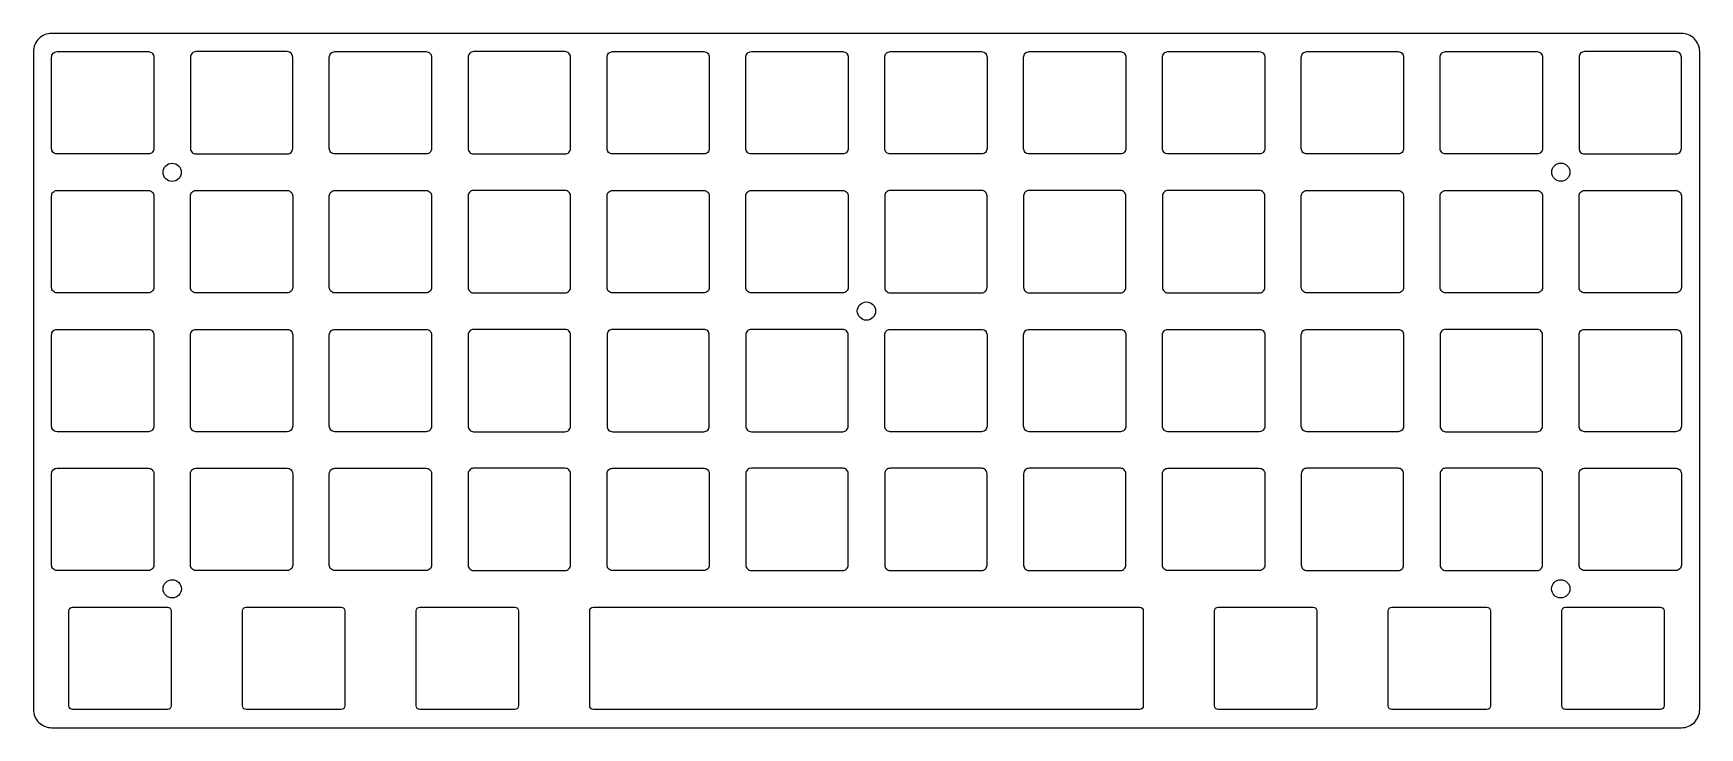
# Model space of a CAD drawing. Header units: millimetres. Extents: x -64 to 164, y 25 to 120.
import ezdxf

# ---------------------------------------------------------------- set-up
doc = ezdxf.new("R2010")
doc.units = ezdxf.units.MM
doc.layers.get('0').update_dxf_attribs({"linetype": 'CONTINUOUS'})

msp = doc.modelspace()

# ---------------------------------------------------------------- linework, layer by layer
for points in [[(161.65, 119.89), (-61.35, 119.89, 0.414214), (-63.85, 117.39), (-63.85, 27.39, 0.414214), (-61.35, 24.89), (161.65, 24.89, 0.414214), (164.15, 27.39), (164.15, 117.39, 0.414214)], [(-48.11, 117.39, -0.414214), (-47.36, 116.64), (-47.36, 104.14, -0.414214), (-48.11, 103.39), (-60.61, 103.39, -0.414214), (-61.36, 104.14), (-61.36, 116.64, -0.414214), (-60.61, 117.39)], [(-28.36, 104.14), (-28.36, 116.64, 0.414214), (-29.11, 117.39), (-41.61, 117.39, 0.414214), (-42.36, 116.64), (-42.36, 104.14, 0.414214), (-41.61, 103.39), (-29.11, 103.39, 0.414214)], [(-23.36, 116.64, -0.414214), (-22.61, 117.39), (-10.11, 117.39, -0.414214), (-9.36, 116.64), (-9.36, 104.14, -0.414214), (-10.11, 103.39), (-22.61, 103.39, -0.414214), (-23.36, 104.14)], [(8.89, 117.39), (-3.61, 117.39, 0.414214), (-4.36, 116.64), (-4.36, 104.14, 0.414214), (-3.61, 103.39), (8.89, 103.39, 0.414214), (9.64, 104.14), (9.64, 116.64, 0.414214)], [(28.64, 104.14, -0.414214), (27.89, 103.39), (15.39, 103.39, -0.414214), (14.64, 104.14), (14.64, 116.64, -0.414214), (15.39, 117.39), (27.89, 117.39, -0.414214), (28.64, 116.64)], [(46.89, 103.39), (34.39, 103.39, -0.414214), (33.64, 104.14), (33.64, 116.64, -0.414214), (34.39, 117.39), (46.89, 117.39, -0.414214), (47.64, 116.64), (47.64, 104.14, -0.414214)], [(66.64, 104.14, -0.414214), (65.89, 103.39), (53.39, 103.39, -0.414214), (52.64, 104.14), (52.64, 116.64, -0.414214), (53.39, 117.39), (65.89, 117.39, -0.414214), (66.64, 116.64)], [(71.64, 116.64, -0.414214), (72.39, 117.39), (84.89, 117.39, -0.414214), (85.64, 116.64), (85.64, 104.14, -0.414214), (84.89, 103.39), (72.39, 103.39, -0.414214), (71.64, 104.14)], [(103.89, 117.39, -0.414214), (104.64, 116.64), (104.64, 104.14, -0.414214), (103.89, 103.39), (91.39, 103.39, -0.414214), (90.64, 104.14), (90.64, 116.64, -0.414214), (91.39, 117.39)], [(109.64, 104.14), (109.64, 116.64, -0.414214), (110.39, 117.39), (122.89, 117.39, -0.414214), (123.64, 116.64), (123.64, 104.14, -0.414214), (122.89, 103.39), (110.39, 103.39, -0.414214)], [(128.64, 104.14), (128.64, 116.64, -0.414214), (129.39, 117.39), (141.89, 117.39, -0.414214), (142.64, 116.64), (142.64, 104.14, -0.414214), (141.89, 103.39), (129.39, 103.39, -0.414214)], [(161.64, 104.14), (161.64, 116.64, 0.414214), (160.89, 117.39), (148.39, 117.39, 0.414214), (147.64, 116.64), (147.64, 104.14, 0.414214), (148.39, 103.39), (160.89, 103.39, 0.414214)], [(-61.36, 97.64, -0.414214), (-60.61, 98.39), (-48.11, 98.39, -0.414214), (-47.36, 97.64), (-47.36, 85.14, -0.414214), (-48.11, 84.39), (-60.61, 84.39, -0.414214), (-61.36, 85.14)], [(-42.36, 85.14), (-42.36, 97.64, -0.414214), (-41.61, 98.39), (-29.11, 98.39, -0.414214), (-28.36, 97.64), (-28.36, 85.14, -0.414214), (-29.11, 84.39), (-41.61, 84.39, -0.414214)], [(-10.11, 84.39), (-22.61, 84.39, -0.414214), (-23.36, 85.14), (-23.36, 97.64, -0.414214), (-22.61, 98.39), (-10.11, 98.39, -0.414214), (-9.36, 97.64), (-9.36, 85.14, -0.414214)], [(8.89, 98.39), (-3.61, 98.39, 0.414214), (-4.36, 97.64), (-4.36, 85.14, 0.414214), (-3.61, 84.39), (8.89, 84.39, 0.414214), (9.64, 85.14), (9.64, 97.64, 0.414214)], [(28.64, 85.14, -0.414214), (27.89, 84.39), (15.39, 84.39, -0.414214), (14.64, 85.14), (14.64, 97.64, -0.414214), (15.39, 98.39), (27.89, 98.39, -0.414214), (28.64, 97.64)], [(47.64, 85.14, -0.414214), (46.89, 84.39), (34.39, 84.39, -0.414214), (33.64, 85.14), (33.64, 97.64, -0.414214), (34.39, 98.39), (46.89, 98.39, -0.414214), (47.64, 97.64)], [(66.64, 85.14), (66.64, 97.64, 0.414214), (65.89, 98.39), (53.39, 98.39, 0.414214), (52.64, 97.64), (52.64, 85.14, 0.414214), (53.39, 84.39), (65.89, 84.39, 0.414214)], [(84.89, 98.39), (72.39, 98.39, 0.414214), (71.64, 97.64), (71.64, 85.14, 0.414214), (72.39, 84.39), (84.89, 84.39, 0.414214), (85.64, 85.14), (85.64, 97.64, 0.414214)], [(104.64, 85.14), (104.64, 97.64, 0.414214), (103.89, 98.39), (91.39, 98.39, 0.414214), (90.64, 97.64), (90.64, 85.14, 0.414214), (91.39, 84.39), (103.89, 84.39, 0.414214)], [(110.39, 84.39, -0.414214), (109.64, 85.14), (109.64, 97.64, -0.414214), (110.39, 98.39), (122.89, 98.39, -0.414214), (123.64, 97.64), (123.64, 85.14, -0.414214), (122.89, 84.39)], [(128.64, 97.64, -0.414214), (129.39, 98.39), (141.89, 98.39, -0.414214), (142.64, 97.64), (142.64, 85.14, -0.414214), (141.89, 84.39), (129.39, 84.39, -0.414214), (128.64, 85.14)], [(148.39, 84.39, -0.414214), (147.64, 85.14), (147.64, 97.64, -0.414214), (148.39, 98.39), (160.89, 98.39, -0.414214), (161.64, 97.64), (161.64, 85.14, -0.414214), (160.89, 84.39)], [(-48.11, 79.39, -0.414214), (-47.36, 78.64), (-47.36, 66.14, -0.414214), (-48.11, 65.39), (-60.61, 65.39, -0.414214), (-61.36, 66.14), (-61.36, 78.64, -0.414214), (-60.61, 79.39)], [(-29.11, 79.39, -0.414214), (-28.36, 78.64), (-28.36, 66.14, -0.414214), (-29.11, 65.39), (-41.61, 65.39, -0.414214), (-42.36, 66.14), (-42.36, 78.64, -0.414214), (-41.61, 79.39)], [(-22.61, 65.39, -0.414214), (-23.36, 66.14), (-23.36, 78.64, -0.414214), (-22.61, 79.39), (-10.11, 79.39, -0.414214), (-9.36, 78.64), (-9.36, 66.14, -0.414214), (-10.11, 65.39)], [(8.89, 79.39), (-3.61, 79.39, 0.414214), (-4.36, 78.64), (-4.36, 66.14, 0.414214), (-3.61, 65.39), (8.89, 65.39, 0.414214), (9.64, 66.14), (9.64, 78.64, 0.414214)], [(27.89, 79.39), (15.39, 79.39, 0.414214), (14.64, 78.64), (14.64, 66.14, 0.414214), (15.39, 65.39), (27.89, 65.39, 0.414214), (28.64, 66.14), (28.64, 78.64, 0.414214)], [(47.64, 66.14), (47.64, 78.64, 0.414214), (46.89, 79.39), (34.39, 79.39, 0.414214), (33.64, 78.64), (33.64, 66.14, 0.414214), (34.39, 65.39), (46.89, 65.39, 0.414214)], [(52.64, 66.14), (52.64, 78.64, -0.414214), (53.39, 79.39), (65.89, 79.39, -0.414214), (66.64, 78.64), (66.64, 66.14, -0.414214), (65.89, 65.39), (53.39, 65.39, -0.414214)], [(84.89, 65.39), (72.39, 65.39, -0.414214), (71.64, 66.14), (71.64, 78.64, -0.414214), (72.39, 79.39), (84.89, 79.39, -0.414214), (85.64, 78.64), (85.64, 66.14, -0.414214)], [(90.64, 78.64, -0.414214), (91.39, 79.39), (103.89, 79.39, -0.414214), (104.64, 78.64), (104.64, 66.14, -0.414214), (103.89, 65.39), (91.39, 65.39, -0.414214), (90.64, 66.14)], [(109.64, 66.14), (109.64, 78.64, -0.414214), (110.39, 79.39), (122.89, 79.39, -0.414214), (123.64, 78.64), (123.64, 66.14, -0.414214), (122.89, 65.39), (110.39, 65.39, -0.414214)], [(141.89, 79.39), (129.39, 79.39, 0.414214), (128.64, 78.64), (128.64, 66.14, 0.414214), (129.39, 65.39), (141.89, 65.39, 0.414214), (142.64, 66.14), (142.64, 78.64, 0.414214)], [(160.89, 65.39), (148.39, 65.39, -0.414214), (147.64, 66.14), (147.64, 78.64, -0.414214), (148.39, 79.39), (160.89, 79.39, -0.414214), (161.64, 78.64), (161.64, 66.14, -0.414214)], [(-48.11, 60.39, -0.414214), (-47.36, 59.64), (-47.36, 47.14, -0.414214), (-48.11, 46.39), (-60.61, 46.39, -0.414214), (-61.36, 47.14), (-61.36, 59.64, -0.414214), (-60.61, 60.39)], [(-41.61, 46.39, -0.414214), (-42.36, 47.14), (-42.36, 59.64, -0.414214), (-41.61, 60.39), (-29.11, 60.39, -0.414214), (-28.36, 59.64), (-28.36, 47.14, -0.414214), (-29.11, 46.39)], [(-22.61, 46.39, -0.414214), (-23.36, 47.14), (-23.36, 59.64, -0.414214), (-22.61, 60.39), (-10.11, 60.39, -0.414214), (-9.36, 59.64), (-9.36, 47.14, -0.414214), (-10.11, 46.39)], [(9.64, 47.14), (9.64, 59.64, 0.414214), (8.89, 60.39), (-3.61, 60.39, 0.414214), (-4.36, 59.64), (-4.36, 47.14, 0.414214), (-3.61, 46.39), (8.89, 46.39, 0.414214)], [(28.64, 47.14, -0.414214), (27.89, 46.39), (15.39, 46.39, -0.414214), (14.64, 47.14), (14.64, 59.64, -0.414214), (15.39, 60.39), (27.89, 60.39, -0.414214), (28.64, 59.64)], [(46.89, 60.39), (34.39, 60.39, 0.414214), (33.64, 59.64), (33.64, 47.14, 0.414214), (34.39, 46.39), (46.89, 46.39, 0.414214), (47.64, 47.14), (47.64, 59.64, 0.414214)], [(65.89, 60.39), (53.39, 60.39, 0.414214), (52.64, 59.64), (52.64, 47.14, 0.414214), (53.39, 46.39), (65.89, 46.39, 0.414214), (66.64, 47.14), (66.64, 59.64, 0.414214)], [(84.89, 60.39), (72.39, 60.39, 0.414214), (71.64, 59.64), (71.64, 47.14, 0.414214), (72.39, 46.39), (84.89, 46.39, 0.414214), (85.64, 47.14), (85.64, 59.64, 0.414214)], [(104.64, 47.14, -0.414214), (103.89, 46.39), (91.39, 46.39, -0.414214), (90.64, 47.14), (90.64, 59.64, -0.414214), (91.39, 60.39), (103.89, 60.39, -0.414214), (104.64, 59.64)], [(123.64, 47.14), (123.64, 59.64, 0.414214), (122.89, 60.39), (110.39, 60.39, 0.414214), (109.64, 59.64), (109.64, 47.14, 0.414214), (110.39, 46.39), (122.89, 46.39, 0.414214)], [(141.89, 60.39), (129.39, 60.39, 0.414214), (128.64, 59.64), (128.64, 47.14, 0.414214), (129.39, 46.39), (141.89, 46.39, 0.414214), (142.64, 47.14), (142.64, 59.64, 0.414214)], [(160.89, 60.39, -0.414214), (161.64, 59.64), (161.64, 47.14, -0.414214), (160.89, 46.39), (148.39, 46.39, -0.414214), (147.64, 47.14), (147.64, 59.64, -0.414214), (148.39, 60.39)], [(-58.98, 27.89), (-58.98, 40.89, -0.414214), (-58.48, 41.39), (-45.48, 41.39, -0.414214), (-44.98, 40.89), (-44.98, 27.89, -0.414214), (-45.48, 27.39), (-58.48, 27.39, -0.414214)], [(-35.23, 27.89), (-35.23, 40.89, -0.414214), (-34.73, 41.39), (-21.73, 41.39, -0.414214), (-21.23, 40.89), (-21.23, 27.89, -0.414214), (-21.73, 27.39), (-34.73, 27.39, -0.414214)], [(-11.48, 27.89), (-11.48, 40.89, -0.414214), (-10.98, 41.39), (2.02, 41.39, -0.414214), (2.52, 40.89), (2.52, 27.89, -0.414214), (2.02, 27.39), (-10.98, 27.39, -0.414214)], [(12.27, 40.89, -0.414214), (12.77, 41.39), (13.83, 41.39), (19.83, 41.39), (22.27, 41.39), (25.77, 41.39), (35.21, 41.39), (35.27, 41.39), (37.71, 41.39), (41.21, 41.39), (43.64, 41.39), (43.71, 41.39), (56.58, 41.39), (56.64, 41.39), (59.08, 41.39), (62.58, 41.39), (65.02, 41.39), (65.08, 41.39), (74.52, 41.39), (78.02, 41.39), (80.46, 41.39), (86.46, 41.39), (87.52, 41.39, -0.414214), (88.02, 40.89), (88.02, 27.89, -0.414214), (87.52, 27.39), (12.77, 27.39, -0.414214), (12.27, 27.89)], [(97.77, 27.89), (97.77, 40.89, -0.414214), (98.27, 41.39), (111.27, 41.39, -0.414214), (111.77, 40.89), (111.77, 27.89, -0.414214), (111.27, 27.39), (98.27, 27.39, -0.414214)], [(121.52, 27.89), (121.52, 40.89, -0.414214), (122.02, 41.39), (135.02, 41.39, -0.414214), (135.52, 40.89), (135.52, 27.89, -0.414214), (135.02, 27.39), (122.02, 27.39, -0.414214)], [(145.27, 27.89), (145.27, 40.89, -0.414214), (145.77, 41.39), (158.77, 41.39, -0.414214), (159.27, 40.89), (159.27, 27.89, -0.414214), (158.77, 27.39), (145.77, 27.39, -0.414214)]]:
    msp.add_lwpolyline(points, format="xyb", close=True)
for centre in [(-44.86, 100.87), (145.15, 100.9), (50.14, 81.89), (-44.85, 43.89), (145.14, 43.89)]:
    msp.add_circle(centre, 1.25)

doc.saveas('drawing.dxf')
